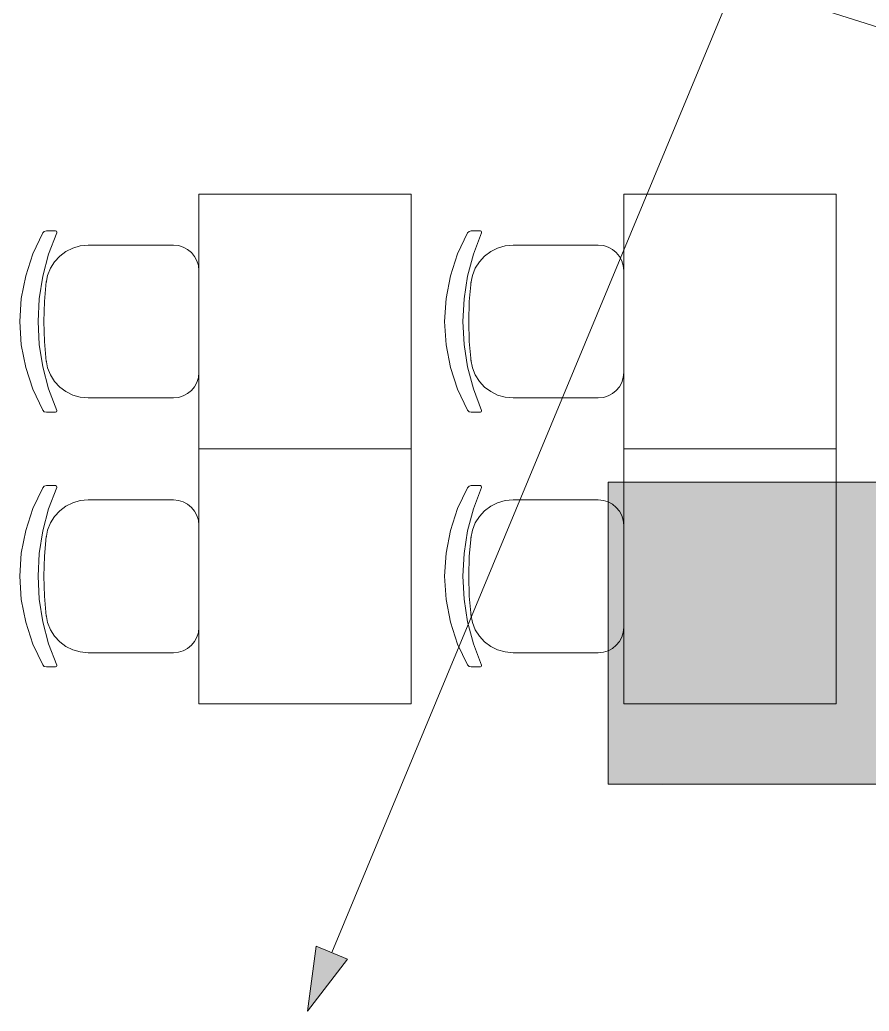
# Model space of a CAD drawing. Header units: millimetres. Extents: x 0 to 1189, y 0 to 841.
# Drawn here: x 267.04 to 287.03, y 657.62 to 680.97 of the extents above; entities that cross this region are included whole.
import ezdxf

# ---------------------------------------------------------------- set-up
doc = ezdxf.new("R2010")
doc.units = ezdxf.units.MM

msp = doc.modelspace()

# ---------------------------------------------------------------- hatches: boundary and pattern name
at = {"true_color": 0xffffff}
h = msp.add_hatch(color=7, dxfattribs=at)
h.dxf.hatch_style = 2
h.paths.add_polyline_path([(280.891429, 670.084794), (312.434477, 670.084794), (312.434477, 662.966784), (280.891429, 662.966784)])
at = {"true_color": 0x0077b0}
h = msp.add_hatch(color=144, dxfattribs=at)
h.paths.add_polyline_path([(281.789178, 665.998359), (281.789178, 666.4024), (281.798212, 666.504039), (281.825489, 666.597461), (281.871266, 666.682925), (281.935801, 666.76069), (282.013565, 666.825225), (282.09903, 666.871002), (282.192452, 666.898278), (282.294091, 666.907313), (282.489152, 666.871346), (282.652381, 666.763446), (282.716916, 666.685638), (282.762693, 666.599873), (282.789969, 666.505632), (282.799004, 666.4024), (282.799004, 665.998359), (282.789539, 665.898313), (282.761315, 665.805709), (282.714591, 665.720546), (282.649625, 665.642825), (282.573066, 665.57829), (282.487774, 665.532513), (282.394524, 665.505237), (282.294091, 665.496202), (282.192452, 665.505237), (282.09903, 665.532513), (282.013565, 665.57829), (281.935801, 665.642825), (281.871266, 665.720546), (281.825489, 665.805709), (281.798212, 665.898313)])
h.paths.add_polyline_path([(282.596157, 666.001115), (282.596157, 666.405156), (282.574659, 666.520635), (282.508514, 666.619579), (282.411017, 666.685242), (282.294091, 666.706671), (282.177164, 666.685242), (282.079668, 666.619579), (282.013522, 666.520635), (281.992025, 666.405156), (281.992025, 666.001115), (282.013522, 665.883568), (282.079668, 665.786692), (282.177164, 665.719651), (282.294091, 665.696844), (282.411017, 665.719651), (282.508514, 665.786692), (282.574659, 665.884602)])
h = msp.add_hatch(color=144, dxfattribs=at)
h.dxf.hatch_style = 2
h.paths.add_polyline_path([(283.305003, 666.907313), (284.213405, 666.907313), (284.368779, 666.877961), (284.498935, 666.791558), (284.587749, 666.660506), (284.617446, 666.503823), (284.617446, 665.594869), (284.591884, 665.520111), (284.515471, 665.496202), (284.439335, 665.520111), (284.414048, 665.594869), (284.414048, 666.503823), (284.399578, 666.581958), (284.357824, 666.647691), (284.292023, 666.690685), (284.213405, 666.703915), (284.010558, 666.703915), (284.010558, 665.594869), (283.985064, 665.520111), (283.909135, 665.496202), (283.835134, 665.520111), (283.809916, 665.594869), (283.809916, 666.703915), (283.406426, 666.703915), (283.406426, 665.594869), (283.381139, 665.520111), (283.305003, 665.496202), (283.228866, 665.520111), (283.203579, 665.594869), (283.203579, 666.808645), (283.228866, 666.88237)])
h = msp.add_hatch(color=144, dxfattribs=at)
h.dxf.hatch_style = 2
h.paths.add_polyline_path([(285.713063, 665.594869), (285.713063, 666.808645), (285.73835, 666.88237), (285.814486, 666.907313), (286.3194, 666.907313), (286.473671, 666.877961), (286.604378, 666.791558), (286.693399, 666.660506), (286.722889, 666.503823), (286.722889, 665.594869), (286.697602, 665.520111), (286.621466, 665.496202), (286.545329, 665.520111), (286.520042, 665.594869), (286.520042, 666.503823), (286.505504, 666.581958), (286.463267, 666.647691), (286.397948, 666.690685), (286.3194, 666.703915), (285.91591, 666.703915), (285.91591, 665.594869), (285.890623, 665.520111), (285.814486, 665.496202), (285.73835, 665.520111)])
h = msp.add_hatch(color=144, dxfattribs=at)
h.paths.add_polyline_path([(284.376541, 664.392576), (284.468387, 664.447698), (284.552379, 664.466439), (284.597923, 664.480288), (284.638919, 664.519356), (284.669374, 664.568965), (284.679158, 664.618574), (284.668065, 664.677554), (284.635061, 664.726613), (284.585796, 664.758997), (284.527023, 664.769056), (284.468249, 664.75817), (284.418984, 664.726613), (284.387427, 664.677554), (284.376541, 664.618574)])
h.paths.add_polyline_path([(284.753572, 664.436673), (284.84721, 664.379554), (284.92059, 664.297216), (284.966272, 664.197446), (284.981775, 664.089408), (284.981775, 663.785137), (284.953525, 663.639547), (284.869879, 663.518349), (284.748267, 663.435322), (284.60309, 663.408106), (284.456812, 663.435322), (284.334097, 663.518349), (284.251553, 663.640374), (284.224405, 663.785137), (284.224405, 664.618574), (284.246454, 664.736328), (284.313151, 664.834651), (284.410372, 664.899694), (284.527023, 664.921743), (284.644294, 664.899419), (284.742548, 664.832446), (284.807591, 664.736052), (284.82964, 664.618574), (284.810623, 664.515842)])
h.paths.add_polyline_path([(284.82964, 663.786791), (284.82964, 664.089408), (284.813379, 664.1765), (284.764045, 664.250363), (284.690596, 664.299903), (284.60309, 664.315957), (284.515585, 664.299903), (284.442135, 664.250363), (284.392802, 664.1765), (284.376541, 664.089408), (284.376541, 663.786791), (284.392802, 663.698527), (284.442135, 663.626387), (284.515585, 663.575744), (284.60309, 663.558587), (284.690596, 663.575744), (284.764045, 663.626387), (284.813379, 663.699354)])
h = msp.add_hatch(color=144, dxfattribs=at)
h.dxf.hatch_style = 2
h.paths.add_polyline_path([(281.041927, 663.481969), (281.041927, 664.392576), (281.060944, 664.447698), (281.117994, 664.466439), (281.496679, 664.466439), (281.612503, 664.444459), (281.710551, 664.379898), (281.777248, 664.281162), (281.799297, 664.163822), (281.799297, 663.481969), (281.78028, 663.42602), (281.723229, 663.408106), (281.666178, 663.42602), (281.647161, 663.481969), (281.647161, 664.163822), (281.636275, 664.222595), (281.604718, 664.27186), (281.555453, 664.304037), (281.496679, 664.314304), (281.194062, 664.314304), (281.194062, 663.481969), (281.175045, 663.42602), (281.117994, 663.408106), (281.060944, 663.42602)])
h = msp.add_hatch(color=144, dxfattribs=at)
h.paths.add_polyline_path([(282.102753, 664.392576), (282.12177, 664.447698), (282.178821, 664.466439), (282.557506, 664.466439), (282.674777, 664.444459), (282.771377, 664.379898), (282.838074, 664.281162), (282.860123, 664.163822), (282.860123, 663.710723), (282.838074, 663.593383), (282.771377, 663.494646), (282.674777, 663.429259), (282.557506, 663.408106), (282.254888, 663.408106), (282.254888, 663.027216), (282.235871, 662.971612), (282.178821, 662.952802), (282.12177, 662.971612), (282.102753, 663.027216)])
h.paths.add_polyline_path([(282.254888, 664.314304), (282.254888, 663.558587), (282.557506, 663.558587), (282.615176, 663.569681), (282.663339, 663.602685), (282.696825, 663.65195), (282.707987, 663.710723), (282.707987, 664.163822), (282.697101, 664.222595), (282.665544, 664.27186), (282.616279, 664.304037), (282.557506, 664.314304)])
h = msp.add_hatch(color=144, dxfattribs=at)
h.dxf.hatch_style = 2
h.paths.add_polyline_path([(283.920949, 664.392576), (283.920949, 663.481969), (283.901932, 663.42602), (283.844881, 663.408106), (283.466196, 663.408106), (283.348925, 663.429259), (283.252325, 663.494646), (283.185628, 663.592556), (283.163579, 663.710723), (283.163579, 664.392576), (283.182596, 664.447698), (283.239647, 664.466439), (283.296698, 664.447698), (283.315715, 664.392576), (283.315715, 663.710723), (283.326877, 663.652776), (283.360363, 663.602685), (283.409352, 663.569681), (283.466196, 663.558587), (283.768814, 663.558587), (283.768814, 664.392576), (283.787831, 664.447698), (283.844881, 664.466439), (283.901932, 664.447698)])
h = msp.add_hatch(color=144, dxfattribs=at)
h.paths.add_polyline_path([(285.553674, 663.86341), (285.447978, 663.895449), (285.361299, 663.962628), (285.304249, 664.05537), (285.285232, 664.163822), (285.30728, 664.281162), (285.373977, 664.379898), (285.470578, 664.444459), (285.587849, 664.466439), (285.966534, 664.466439), (286.023585, 664.447698), (286.042601, 664.392576), (286.042601, 663.481969), (286.023585, 663.42602), (285.966534, 663.408106), (285.909483, 663.42602), (285.890466, 663.481969), (285.890466, 663.861205), (285.737779, 663.861205), (285.422484, 663.437871), (285.395199, 663.414927), (285.361299, 663.408106), (285.304249, 663.42602), (285.285232, 663.481969), (285.300114, 663.528822)])
h.paths.add_polyline_path([(285.437367, 664.163822), (285.448529, 664.105875), (285.482016, 664.055784), (285.531005, 664.022297), (285.587849, 664.011135), (285.890466, 664.011135), (285.890466, 664.314304), (285.587849, 664.314304), (285.529076, 664.303417), (285.479811, 664.27186), (285.448254, 664.222595)])
h = msp.add_hatch(color=144, dxfattribs=at)
h.dxf.hatch_style = 2
h.paths.add_polyline_path([(286.875225, 663.710723), (286.86544, 663.773906), (286.834986, 663.820966), (286.745689, 663.861205), (286.648675, 663.861205), (286.595758, 663.884356), (286.572607, 663.937272), (286.595758, 663.992394), (286.669621, 664.015545), (286.692772, 664.015545), (286.718128, 664.01334), (286.785445, 664.024502), (286.834986, 664.057989), (286.86544, 664.105324), (286.875225, 664.163822), (286.865165, 664.222595), (286.832781, 664.27186), (286.783516, 664.304037), (286.724743, 664.314304), (286.648675, 664.314304), (286.578464, 664.30452), (286.493784, 664.275719), (286.424537, 664.247193), (286.402833, 664.237685), (286.362594, 664.265245), (286.346058, 664.318162), (286.377339, 664.375282), (286.470633, 664.4262), (286.566062, 664.456655), (286.648675, 664.466439), (286.724743, 664.466439), (286.842289, 664.444459), (286.940819, 664.379898), (287.00538, 664.281162), (287.02736, 664.163822), (287.001797, 664.027603), (286.923732, 663.937272), (287.001797, 663.846942), (287.02736, 663.710723), (287.00538, 663.593383), (286.940819, 663.494646), (286.842289, 663.429259), (286.724743, 663.408106), (286.648675, 663.408106), (286.564132, 663.417614), (286.468428, 663.44614), (286.376444, 663.497334), (286.346058, 663.556383), (286.362594, 663.609299), (286.405038, 663.63686), (286.429223, 663.627352), (286.495988, 663.598826), (286.57874, 663.568372), (286.648675, 663.558587), (286.724743, 663.558587), (286.783516, 663.569681), (286.832781, 663.602685), (286.864338, 663.65195)])
h = msp.add_hatch(color=144, dxfattribs=at)
h.dxf.hatch_style = 2
h.paths.add_polyline_path([(273.812418, 657.623775), (274.016419, 659.155778), (274.75442, 658.848777)])

# ---------------------------------------------------------------- linework, layer by layer
at = {"color": 144, "lineweight": 0, "true_color": 0x0077b0}
for points in [[(274.385419, 659.002778), (283.879434, 681.865812)], [(328.571502, 667.754791), (283.879434, 681.865812)], [(280.891429, 670.084794), (312.434477, 670.084794)], [(280.891429, 662.966784), (280.891429, 670.084794)], [(312.434477, 662.966784), (280.891429, 662.966784)], [(273.813418, 657.623775), (274.016419, 659.155778)], [(274.016419, 659.155778), (274.75442, 658.848777)], [(273.813418, 657.623775), (274.75442, 658.848777)]]:
    msp.add_lwpolyline(points, dxfattribs=at)
at = {"color": 253, "lineweight": 0, "true_color": 0x999999}
for points in [[(271.256414, 670.865796), (271.256414, 676.865805)], [(271.256414, 676.865805), (276.256422, 676.865805)], [(276.256422, 676.865805), (276.256422, 670.865796)], [(281.25643, 670.865796), (281.25643, 676.865805)], [(281.25643, 676.865805), (286.256437, 676.865805)], [(286.256437, 676.865805), (286.256437, 670.865796)], [(267.581409, 671.777797), (267.34769, 672.270407), (267.178658, 672.786924), (267.076002, 673.320878), (267.041408, 673.8658), (267.076002, 674.410145), (267.178658, 674.943802), (267.34769, 675.460209), (267.581409, 675.952803)], [(267.581409, 671.777797), (267.34769, 672.270407), (267.178658, 672.786924), (267.076002, 673.320878), (267.041408, 673.8658), (267.076002, 674.410145), (267.178658, 674.943802), (267.34769, 675.460209), (267.581409, 675.952803)], [(267.909409, 671.773797), (267.71905, 672.277298), (267.582034, 672.796549), (267.499206, 673.327424), (267.471409, 673.8658), (267.499206, 674.403598), (267.582034, 674.934177), (267.71905, 675.453318), (267.909409, 675.956803)], [(267.909409, 671.773797), (267.71905, 672.277298), (267.582034, 672.796549), (267.499206, 673.327424), (267.471409, 673.8658), (267.499206, 674.403598), (267.582034, 674.934177), (267.71905, 675.453318), (267.909409, 675.956803)], [(267.581409, 675.952803), (267.617534, 675.988053), (267.666409, 676.000803)], [(267.581409, 675.952803), (267.617534, 675.988053), (267.666409, 676.000803)], [(267.666409, 676.000803), (267.882409, 676.000803)], [(267.666409, 676.000803), (267.882409, 676.000803)], [(267.882409, 676.000803), (267.903784, 675.991803), (267.912409, 675.970803), (267.909409, 675.956803)], [(267.882409, 676.000803), (267.903784, 675.991803), (267.912409, 675.970803), (267.909409, 675.956803)], [(277.581424, 671.777797), (277.347705, 672.270407), (277.178673, 672.786924), (277.076017, 673.320878), (277.041423, 673.8658), (277.076017, 674.410145), (277.178673, 674.943802), (277.347705, 675.460209), (277.581424, 675.952803)], [(277.581424, 671.777797), (277.347705, 672.270407), (277.178673, 672.786924), (277.076017, 673.320878), (277.041423, 673.8658), (277.076017, 674.410145), (277.178673, 674.943802), (277.347705, 675.460209), (277.581424, 675.952803)], [(277.909425, 671.773797), (277.719065, 672.277298), (277.582049, 672.796549), (277.499221, 673.327424), (277.471424, 673.8658), (277.499221, 674.403598), (277.582049, 674.934177), (277.719065, 675.453318), (277.909425, 675.956803)], [(277.909425, 671.773797), (277.719065, 672.277298), (277.582049, 672.796549), (277.499221, 673.327424), (277.471424, 673.8658), (277.499221, 674.403598), (277.582049, 674.934177), (277.719065, 675.453318), (277.909425, 675.956803)], [(277.581424, 675.952803), (277.617549, 675.988053), (277.666424, 676.000803)], [(277.581424, 675.952803), (277.617549, 675.988053), (277.666424, 676.000803)], [(277.666424, 676.000803), (277.882425, 676.000803)], [(277.666424, 676.000803), (277.882425, 676.000803)], [(277.882425, 676.000803), (277.9038, 675.991803), (277.912425, 675.970803), (277.909425, 675.956803)], [(277.882425, 676.000803), (277.9038, 675.991803), (277.912425, 675.970803), (277.909425, 675.956803)], [(267.658409, 674.765802), (267.694723, 674.951187), (267.763112, 675.122005), (267.860118, 675.275129), (267.982284, 675.407428), (268.126154, 675.515773), (268.288269, 675.597037), (268.465174, 675.64809), (268.65341, 675.665803)], [(267.658409, 674.765802), (267.694723, 674.951187), (267.763112, 675.122005), (267.860118, 675.275129), (267.982284, 675.407428), (268.126154, 675.515773), (268.288269, 675.597037), (268.465174, 675.64809), (268.65341, 675.665803)], [(270.656414, 675.665803), (268.65341, 675.665803)], [(270.656414, 675.665803), (268.65341, 675.665803)], [(270.656414, 675.665803), (270.777228, 675.653598), (270.889804, 675.6186), (270.991717, 675.563234), (271.080539, 675.489928), (271.153846, 675.401105), (271.209211, 675.299193), (271.244209, 675.186617), (271.256414, 675.065802)], [(270.656414, 675.665803), (270.777228, 675.653598), (270.889804, 675.6186), (270.991717, 675.563234), (271.080539, 675.489928), (271.153846, 675.401105), (271.209211, 675.299193), (271.244209, 675.186617), (271.256414, 675.065802)], [(277.658424, 674.765802), (277.694739, 674.951187), (277.763127, 675.122005), (277.860133, 675.275129), (277.9823, 675.407428), (278.126169, 675.515773), (278.288285, 675.597037), (278.465189, 675.64809), (278.653426, 675.665803)], [(277.658424, 674.765802), (277.694739, 674.951187), (277.763127, 675.122005), (277.860133, 675.275129), (277.9823, 675.407428), (278.126169, 675.515773), (278.288285, 675.597037), (278.465189, 675.64809), (278.653426, 675.665803)], [(280.656429, 675.665803), (278.653426, 675.665803)], [(280.656429, 675.665803), (278.653426, 675.665803)], [(280.656429, 675.665803), (280.777243, 675.653598), (280.88982, 675.6186), (280.991732, 675.563234), (281.080554, 675.489928), (281.153861, 675.401105), (281.209226, 675.299193), (281.244225, 675.186617), (281.25643, 675.065802)], [(280.656429, 675.665803), (280.777243, 675.653598), (280.88982, 675.6186), (280.991732, 675.563234), (281.080554, 675.489928), (281.153861, 675.401105), (281.209226, 675.299193), (281.244225, 675.186617), (281.25643, 675.065802)], [(271.256414, 675.066802), (271.256414, 672.665798)], [(271.256414, 675.066802), (271.256414, 672.665798)], [(281.25643, 675.066802), (281.25643, 672.665798)], [(281.25643, 675.066802), (281.25643, 672.665798)], [(267.663409, 672.923799), (267.621534, 673.394049), (267.607409, 673.8658), (267.621534, 674.336676), (267.663409, 674.806802)], [(267.663409, 672.923799), (267.621534, 673.394049), (267.607409, 673.8658), (267.621534, 674.336676), (267.663409, 674.806802)], [(277.663424, 672.923799), (277.621549, 673.394049), (277.607424, 673.8658), (277.621549, 674.336676), (277.663424, 674.806802)], [(277.663424, 672.923799), (277.621549, 673.394049), (277.607424, 673.8658), (277.621549, 674.336676), (277.663424, 674.806802)], [(268.65341, 672.065797), (268.465174, 672.083467), (268.288269, 672.134407), (268.126154, 672.215511), (267.982284, 672.323673), (267.860118, 672.455788), (267.763112, 672.608751), (267.694723, 672.779457), (267.658409, 672.964799)], [(268.65341, 672.065797), (268.465174, 672.083467), (268.288269, 672.134407), (268.126154, 672.215511), (267.982284, 672.323673), (267.860118, 672.455788), (267.763112, 672.608751), (267.694723, 672.779457), (267.658409, 672.964799)], [(278.653426, 672.065797), (278.465189, 672.083467), (278.288285, 672.134407), (278.126169, 672.215511), (277.9823, 672.323673), (277.860133, 672.455788), (277.763127, 672.608751), (277.694739, 672.779457), (277.658424, 672.964799)], [(278.653426, 672.065797), (278.465189, 672.083467), (278.288285, 672.134407), (278.126169, 672.215511), (277.9823, 672.323673), (277.860133, 672.455788), (277.763127, 672.608751), (277.694739, 672.779457), (277.658424, 672.964799)], [(271.256414, 672.665798), (271.244209, 672.544697), (271.209211, 672.431986), (271.153846, 672.330056), (271.080539, 672.241298), (270.991717, 672.168102), (270.889804, 672.11286), (270.777228, 672.077962), (270.656414, 672.065797)], [(271.256414, 672.665798), (271.244209, 672.544697), (271.209211, 672.431986), (271.153846, 672.330056), (271.080539, 672.241298), (270.991717, 672.168102), (270.889804, 672.11286), (270.777228, 672.077962), (270.656414, 672.065797)], [(281.25643, 672.665798), (281.244225, 672.544697), (281.209226, 672.431986), (281.153861, 672.330056), (281.080554, 672.241298), (280.991732, 672.168102), (280.88982, 672.11286), (280.777243, 672.077962), (280.656429, 672.065797)], [(281.25643, 672.665798), (281.244225, 672.544697), (281.209226, 672.431986), (281.153861, 672.330056), (281.080554, 672.241298), (280.991732, 672.168102), (280.88982, 672.11286), (280.777243, 672.077962), (280.656429, 672.065797)], [(270.656414, 672.065797), (268.65341, 672.065797)], [(270.656414, 672.065797), (268.65341, 672.065797)], [(280.656429, 672.065797), (278.653426, 672.065797)], [(280.656429, 672.065797), (278.653426, 672.065797)], [(267.666409, 671.730797), (267.617534, 671.743047), (267.581409, 671.777797)], [(267.666409, 671.730797), (267.617534, 671.743047), (267.581409, 671.777797)], [(267.666409, 671.730797), (267.882409, 671.730797)], [(267.666409, 671.730797), (267.882409, 671.730797)], [(267.909409, 671.773797), (267.912409, 671.760797), (267.903784, 671.739422), (267.882409, 671.730797)], [(267.909409, 671.773797), (267.912409, 671.760797), (267.903784, 671.739422), (267.882409, 671.730797)], [(277.666424, 671.730797), (277.617549, 671.743047), (277.581424, 671.777797)], [(277.666424, 671.730797), (277.617549, 671.743047), (277.581424, 671.777797)], [(277.666424, 671.730797), (277.882425, 671.730797)], [(277.666424, 671.730797), (277.882425, 671.730797)], [(277.909425, 671.773797), (277.912425, 671.760797), (277.9038, 671.739422), (277.882425, 671.730797)], [(277.909425, 671.773797), (277.912425, 671.760797), (277.9038, 671.739422), (277.882425, 671.730797)], [(276.256422, 670.865796), (271.256414, 670.865796)], [(271.256414, 664.865786), (271.256414, 670.865796)], [(271.256414, 670.865796), (276.256422, 670.865796)], [(276.256422, 670.865796), (276.256422, 664.865786)], [(286.256437, 670.865796), (281.25643, 670.865796)], [(281.25643, 664.865786), (281.25643, 670.865796)], [(281.25643, 670.865796), (286.256437, 670.865796)], [(286.256437, 670.865796), (286.256437, 664.865786)], [(267.581409, 665.777788), (267.34769, 666.270398), (267.178658, 666.786914), (267.076002, 667.320868), (267.041408, 667.865791), (267.076002, 668.410136), (267.178658, 668.943793), (267.34769, 669.4602), (267.581409, 669.952794)], [(267.581409, 665.777788), (267.34769, 666.270398), (267.178658, 666.786914), (267.076002, 667.320868), (267.041408, 667.865791), (267.076002, 668.410136), (267.178658, 668.943793), (267.34769, 669.4602), (267.581409, 669.952794)], [(267.909409, 665.773788), (267.71905, 666.277289), (267.582034, 666.796539), (267.499206, 667.327415), (267.471409, 667.865791), (267.499206, 668.403589), (267.582034, 668.934168), (267.71905, 669.453309), (267.909409, 669.956794)], [(267.909409, 665.773788), (267.71905, 666.277289), (267.582034, 666.796539), (267.499206, 667.327415), (267.471409, 667.865791), (267.499206, 668.403589), (267.582034, 668.934168), (267.71905, 669.453309), (267.909409, 669.956794)], [(267.581409, 669.952794), (267.617534, 669.988044), (267.666409, 670.000794)], [(267.581409, 669.952794), (267.617534, 669.988044), (267.666409, 670.000794)], [(267.666409, 670.000794), (267.882409, 670.000794)], [(267.666409, 670.000794), (267.882409, 670.000794)], [(267.882409, 670.000794), (267.903784, 669.991794), (267.912409, 669.970794), (267.909409, 669.956794)], [(267.882409, 670.000794), (267.903784, 669.991794), (267.912409, 669.970794), (267.909409, 669.956794)], [(277.581424, 665.777788), (277.347705, 666.270398), (277.178673, 666.786914), (277.076017, 667.320868), (277.041423, 667.865791), (277.076017, 668.410136), (277.178673, 668.943793), (277.347705, 669.4602), (277.581424, 669.952794)], [(277.581424, 665.777788), (277.347705, 666.270398), (277.178673, 666.786914), (277.076017, 667.320868), (277.041423, 667.865791), (277.076017, 668.410136), (277.178673, 668.943793), (277.347705, 669.4602), (277.581424, 669.952794)], [(277.909425, 665.773788), (277.719065, 666.277289), (277.582049, 666.796539), (277.499221, 667.327415), (277.471424, 667.865791), (277.499221, 668.403589), (277.582049, 668.934168), (277.719065, 669.453309), (277.909425, 669.956794)], [(277.909425, 665.773788), (277.719065, 666.277289), (277.582049, 666.796539), (277.499221, 667.327415), (277.471424, 667.865791), (277.499221, 668.403589), (277.582049, 668.934168), (277.719065, 669.453309), (277.909425, 669.956794)], [(277.581424, 669.952794), (277.617549, 669.988044), (277.666424, 670.000794)], [(277.581424, 669.952794), (277.617549, 669.988044), (277.666424, 670.000794)], [(277.666424, 670.000794), (277.882425, 670.000794)], [(277.666424, 670.000794), (277.882425, 670.000794)], [(277.882425, 670.000794), (277.9038, 669.991794), (277.912425, 669.970794), (277.909425, 669.956794)], [(277.882425, 670.000794), (277.9038, 669.991794), (277.912425, 669.970794), (277.909425, 669.956794)], [(267.658409, 668.765792), (267.694723, 668.951177), (267.763112, 669.121996), (267.860118, 669.275119), (267.982284, 669.407418), (268.126154, 669.515764), (268.288269, 669.597028), (268.465174, 669.648081), (268.65341, 669.665794)], [(267.658409, 668.765792), (267.694723, 668.951177), (267.763112, 669.121996), (267.860118, 669.275119), (267.982284, 669.407418), (268.126154, 669.515764), (268.288269, 669.597028), (268.465174, 669.648081), (268.65341, 669.665794)], [(270.656414, 669.665794), (268.65341, 669.665794)], [(270.656414, 669.665794), (268.65341, 669.665794)], [(270.656414, 669.665794), (270.777228, 669.653589), (270.889804, 669.618591), (270.991717, 669.563225), (271.080539, 669.489919), (271.153846, 669.401096), (271.209211, 669.299184), (271.244209, 669.186608), (271.256414, 669.065793)], [(270.656414, 669.665794), (270.777228, 669.653589), (270.889804, 669.618591), (270.991717, 669.563225), (271.080539, 669.489919), (271.153846, 669.401096), (271.209211, 669.299184), (271.244209, 669.186608), (271.256414, 669.065793)], [(277.658424, 668.765792), (277.694739, 668.951177), (277.763127, 669.121996), (277.860133, 669.275119), (277.9823, 669.407418), (278.126169, 669.515764), (278.288285, 669.597028), (278.465189, 669.648081), (278.653426, 669.665794)], [(277.658424, 668.765792), (277.694739, 668.951177), (277.763127, 669.121996), (277.860133, 669.275119), (277.9823, 669.407418), (278.126169, 669.515764), (278.288285, 669.597028), (278.465189, 669.648081), (278.653426, 669.665794)], [(280.656429, 669.665794), (278.653426, 669.665794)], [(280.656429, 669.665794), (278.653426, 669.665794)], [(280.656429, 669.665794), (280.777243, 669.653589), (280.88982, 669.618591), (280.991732, 669.563225), (281.080554, 669.489919), (281.153861, 669.401096), (281.209226, 669.299184), (281.244225, 669.186608), (281.25643, 669.065793)], [(280.656429, 669.665794), (280.777243, 669.653589), (280.88982, 669.618591), (280.991732, 669.563225), (281.080554, 669.489919), (281.153861, 669.401096), (281.209226, 669.299184), (281.244225, 669.186608), (281.25643, 669.065793)], [(271.256414, 669.066793), (271.256414, 666.665789)], [(271.256414, 669.066793), (271.256414, 666.665789)], [(281.25643, 669.066793), (281.25643, 666.665789)], [(281.25643, 669.066793), (281.25643, 666.665789)], [(267.663409, 666.92379), (267.621534, 667.39404), (267.607409, 667.865791), (267.621534, 668.336667), (267.663409, 668.806792)], [(267.663409, 666.92379), (267.621534, 667.39404), (267.607409, 667.865791), (267.621534, 668.336667), (267.663409, 668.806792)], [(277.663424, 666.92379), (277.621549, 667.39404), (277.607424, 667.865791), (277.621549, 668.336667), (277.663424, 668.806792)], [(277.663424, 666.92379), (277.621549, 667.39404), (277.607424, 667.865791), (277.621549, 668.336667), (277.663424, 668.806792)], [(268.65341, 666.065788), (268.465174, 666.083458), (268.288269, 666.134398), (268.126154, 666.215501), (267.982284, 666.323664), (267.860118, 666.455779), (267.763112, 666.608742), (267.694723, 666.779448), (267.658409, 666.96479)], [(268.65341, 666.065788), (268.465174, 666.083458), (268.288269, 666.134398), (268.126154, 666.215501), (267.982284, 666.323664), (267.860118, 666.455779), (267.763112, 666.608742), (267.694723, 666.779448), (267.658409, 666.96479)], [(278.653426, 666.065788), (278.465189, 666.083458), (278.288285, 666.134398), (278.126169, 666.215501), (277.9823, 666.323664), (277.860133, 666.455779), (277.763127, 666.608742), (277.694739, 666.779448), (277.658424, 666.96479)], [(278.653426, 666.065788), (278.465189, 666.083458), (278.288285, 666.134398), (278.126169, 666.215501), (277.9823, 666.323664), (277.860133, 666.455779), (277.763127, 666.608742), (277.694739, 666.779448), (277.658424, 666.96479)], [(271.256414, 666.665789), (271.244209, 666.544687), (271.209211, 666.431976), (271.153846, 666.330047), (271.080539, 666.241289), (270.991717, 666.168093), (270.889804, 666.112851), (270.777228, 666.077952), (270.656414, 666.065788)], [(271.256414, 666.665789), (271.244209, 666.544687), (271.209211, 666.431976), (271.153846, 666.330047), (271.080539, 666.241289), (270.991717, 666.168093), (270.889804, 666.112851), (270.777228, 666.077952), (270.656414, 666.065788)], [(281.25643, 666.665789), (281.244225, 666.544687), (281.209226, 666.431976), (281.153861, 666.330047), (281.080554, 666.241289), (280.991732, 666.168093), (280.88982, 666.112851), (280.777243, 666.077952), (280.656429, 666.065788)], [(281.25643, 666.665789), (281.244225, 666.544687), (281.209226, 666.431976), (281.153861, 666.330047), (281.080554, 666.241289), (280.991732, 666.168093), (280.88982, 666.112851), (280.777243, 666.077952), (280.656429, 666.065788)], [(270.656414, 666.065788), (268.65341, 666.065788)], [(270.656414, 666.065788), (268.65341, 666.065788)], [(280.656429, 666.065788), (278.653426, 666.065788)], [(280.656429, 666.065788), (278.653426, 666.065788)], [(267.666409, 665.730788), (267.617534, 665.743038), (267.581409, 665.777788)], [(267.666409, 665.730788), (267.617534, 665.743038), (267.581409, 665.777788)], [(267.666409, 665.730788), (267.882409, 665.730788)], [(267.666409, 665.730788), (267.882409, 665.730788)], [(267.909409, 665.773788), (267.912409, 665.760788), (267.903784, 665.739413), (267.882409, 665.730788)], [(267.909409, 665.773788), (267.912409, 665.760788), (267.903784, 665.739413), (267.882409, 665.730788)], [(277.666424, 665.730788), (277.617549, 665.743038), (277.581424, 665.777788)], [(277.666424, 665.730788), (277.617549, 665.743038), (277.581424, 665.777788)], [(277.666424, 665.730788), (277.882425, 665.730788)], [(277.666424, 665.730788), (277.882425, 665.730788)], [(277.909425, 665.773788), (277.912425, 665.760788), (277.9038, 665.739413), (277.882425, 665.730788)], [(277.909425, 665.773788), (277.912425, 665.760788), (277.9038, 665.739413), (277.882425, 665.730788)], [(276.256422, 664.865786), (271.256414, 664.865786)], [(286.256437, 664.865786), (281.25643, 664.865786)]]:
    msp.add_lwpolyline(points, dxfattribs=at)

doc.saveas('drawing.dxf')
